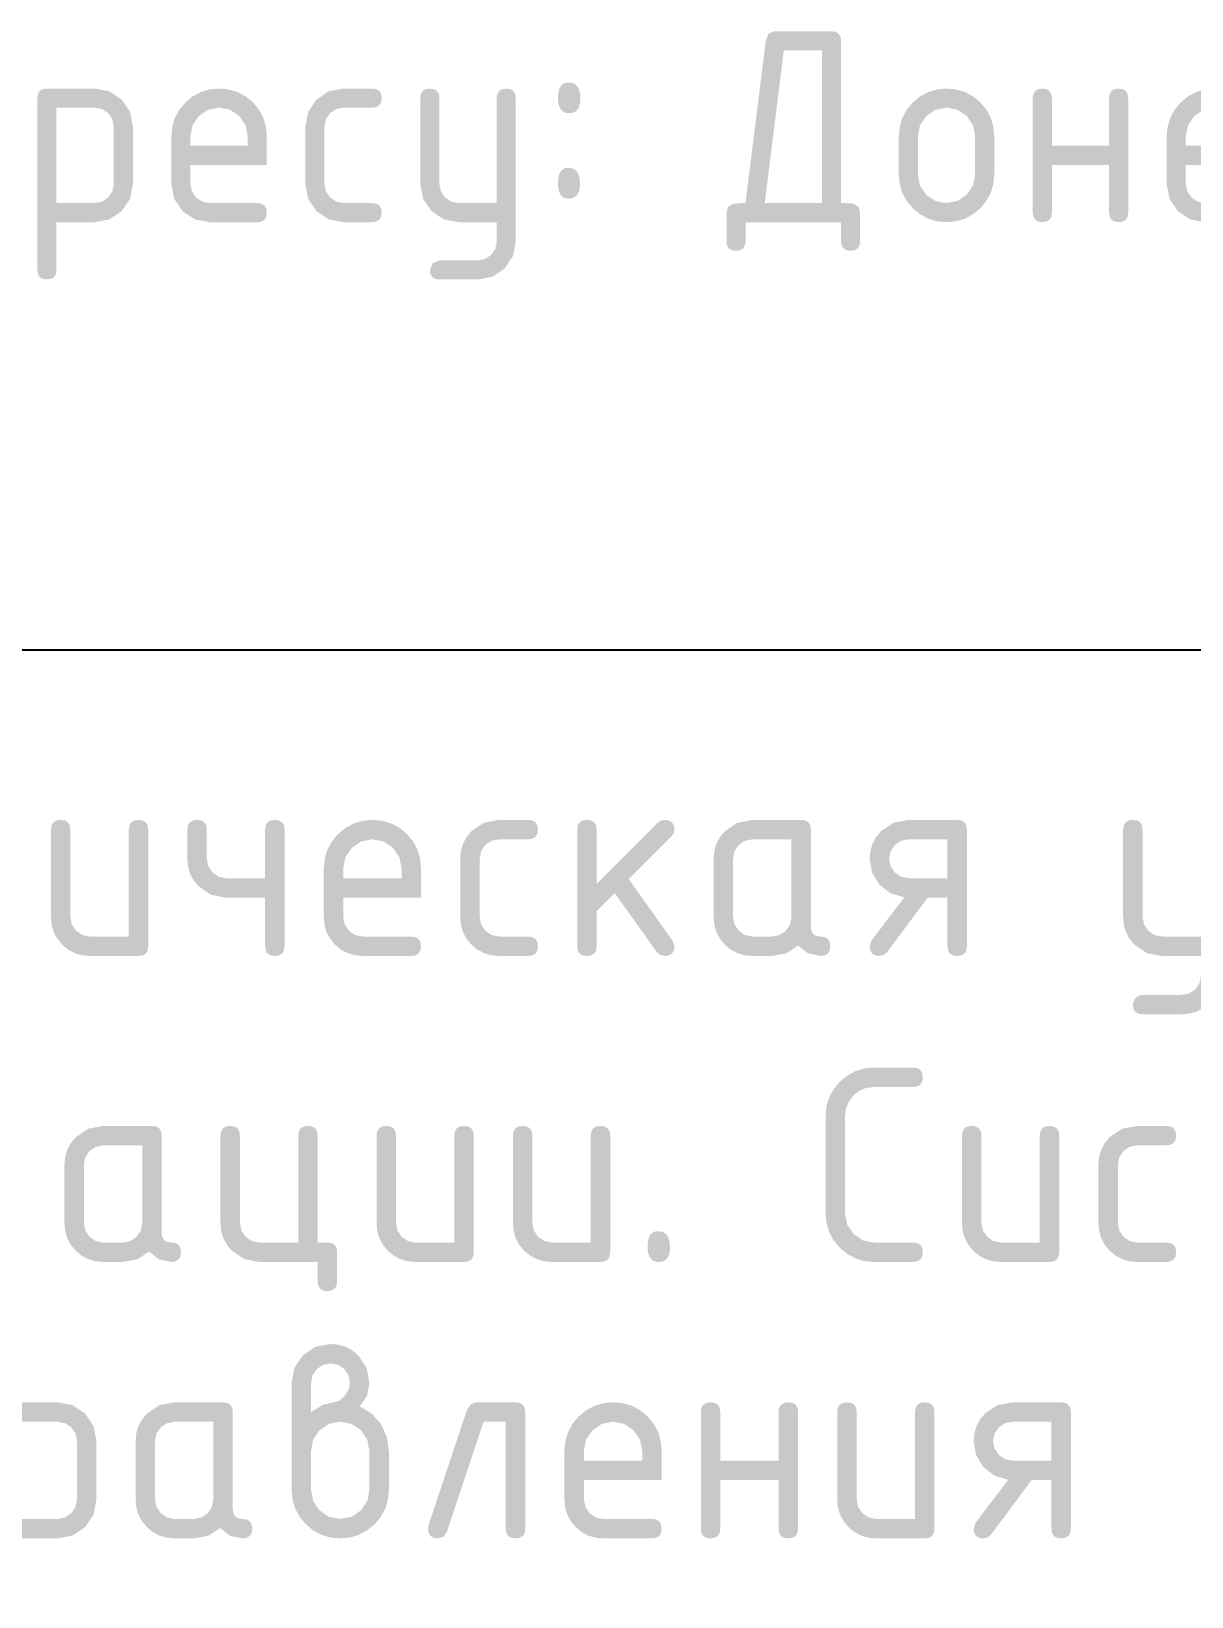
# Model space of a CAD drawing. Header units: millimetres. Extents: x 0 to 420, y 0 to 297.
# Drawn here: x 321.5 to 336.43, y 18.43 to 38.57 of the extents above; entities that cross this region are included whole.
import ezdxf

# ---------------------------------------------------------------- set-up
doc = ezdxf.new("R2010")
doc.units = ezdxf.units.MM
doc.layers.get('0').update_dxf_attribs({"linetype": 'CONTINUOUS'})
doc.styles.get("Standard").update_dxf_attribs({"font": 'STANDARD'})

msp = doc.modelspace()

# ---------------------------------------------------------------- hatches: boundary and pattern name
at = {"true_color": 0x000007}
h = msp.add_hatch(color=0, dxfattribs=at)
h.paths.add_polyline_path([(331.920207, 36.356556), (332.025144, 36.354558), (332.080059, 36.348839), (332.144069, 36.308807), (332.165497, 36.233635), (332.165497, 35.864872), (332.157763, 35.811335), (332.134629, 35.773095), (332.096199, 35.75015), (332.042576, 35.742502), (331.98904, 35.75015), (331.950799, 35.773095), (331.927855, 35.811335), (331.920207, 35.864872), (331.920207, 36.110714), (330.692099, 36.110714), (330.692099, 35.864872), (330.684365, 35.811335), (330.661231, 35.773095), (330.622801, 35.75015), (330.569178, 35.742502), (330.515641, 35.75015), (330.477401, 35.773095), (330.454456, 35.811335), (330.446808, 35.864872), (330.446808, 36.233635), (330.46803, 36.308807), (330.532246, 36.348839), (330.586541, 36.354558), (330.690445, 36.356556), (330.952824, 38.451174), (330.987137, 38.537508), (331.060311, 38.566378), (331.797286, 38.566378), (331.850908, 38.558644), (331.889339, 38.53551), (331.912472, 38.49708), (331.920207, 38.443457)], flags=0)
h.paths.add_polyline_path([(331.674365, 36.356556), (331.674365, 38.321087), (331.183232, 38.321087), (330.937941, 36.356556)], flags=0)
h = msp.add_hatch(color=0, dxfattribs=at)
h.paths.add_polyline_path([(321.582619, 37.707034), (321.590267, 37.760657), (321.613212, 37.799087), (321.651452, 37.82222), (321.704989, 37.829955), (322.319043, 37.829955), (322.509625, 37.794126), (322.667962, 37.68719), (322.774622, 37.528922), (322.810176, 37.338822), (322.810176, 36.601847), (322.774622, 36.412436), (322.667962, 36.25403), (322.509625, 36.146405), (322.319043, 36.110714), (321.82791, 36.110714), (321.82791, 35.49666), (321.820176, 35.443037), (321.797042, 35.404607), (321.758612, 35.381474), (321.704989, 35.373739), (321.651452, 35.381474), (321.613212, 35.404607), (321.590267, 35.443037), (321.582619, 35.49666)], flags=0)
h.paths.add_polyline_path([(321.82791, 37.584113), (321.82791, 36.356556), (322.319043, 36.356556), (322.413783, 36.374333), (322.493227, 36.427663), (322.546832, 36.5069), (322.564885, 36.601847), (322.564885, 37.338822), (322.547108, 37.434458), (322.493778, 37.513557), (322.414679, 37.566405), (322.319043, 37.584113)], flags=0)
h = msp.add_hatch(color=0, dxfattribs=at)
h.paths.add_polyline_path([(323.919396, 37.584113), (323.778147, 37.556965), (323.659222, 37.476074), (323.578125, 37.35715), (323.551184, 37.215901), (323.551184, 37.09298), (324.288159, 37.09298), (324.288159, 37.215901), (324.261011, 37.35715), (324.180121, 37.476074), (324.060714, 37.556965)], flags=0)
h.paths.add_polyline_path([(323.551184, 36.847689), (323.551184, 36.601847), (323.569098, 36.508278), (323.623393, 36.428765), (323.703182, 36.374471), (323.797026, 36.356556), (324.410529, 36.356556), (324.464151, 36.348822), (324.502581, 36.325688), (324.525715, 36.287258), (324.53345, 36.233635), (324.525715, 36.17978), (324.502581, 36.141376), (324.464151, 36.118371), (324.410529, 36.110714), (323.797026, 36.110714), (323.606443, 36.146268), (323.448107, 36.252928), (323.341446, 36.411264), (323.305893, 36.601847), (323.305893, 37.215901), (323.317064, 37.338495), (323.35061, 37.451683), (323.406585, 37.55557), (323.485038, 37.650258), (323.579494, 37.728798), (323.683407, 37.784962), (323.796724, 37.818698), (323.919396, 37.829955), (324.043411, 37.818801), (324.157452, 37.785375), (324.261468, 37.729728), (324.355407, 37.651912), (324.433223, 37.557973), (324.48887, 37.453957), (324.522296, 37.339916), (324.53345, 37.215901), (324.53345, 36.847689)], flags=0)
for points in [[(325.274458, 37.338822), (325.274458, 36.601847), (325.292372, 36.508278), (325.346667, 36.428765), (325.426456, 36.374471), (325.5203, 36.356556), (325.888512, 36.356556), (325.942135, 36.348822), (325.980565, 36.325688), (326.003698, 36.287258), (326.011433, 36.233635), (326.003698, 36.17978), (325.980565, 36.141376), (325.942135, 36.118371), (325.888512, 36.110714), (325.5203, 36.110714), (325.329717, 36.146268), (325.171381, 36.252928), (325.06472, 36.411264), (325.029167, 36.601847), (325.029167, 37.338822), (325.06472, 37.528922), (325.171381, 37.68719), (325.329717, 37.794126), (325.5203, 37.829955), (325.888512, 37.829955), (325.942135, 37.82222), (325.980565, 37.799087), (326.003698, 37.760657), (326.011433, 37.707034), (326.003698, 37.653178), (325.980565, 37.614774), (325.942135, 37.591769), (325.888512, 37.584113), (325.5203, 37.584113), (325.425353, 37.56606), (325.346116, 37.512455), (325.292303, 37.43308)], [(327.490162, 35.861565), (327.490162, 36.110714), (326.999029, 36.110714), (326.808447, 36.146405), (326.65011, 36.25403), (326.54345, 36.412436), (326.507897, 36.601847), (326.507897, 37.707034), (326.515545, 37.760657), (326.538489, 37.799087), (326.57673, 37.82222), (326.630266, 37.829955), (326.683889, 37.82222), (326.722319, 37.799087), (326.745453, 37.760657), (326.753187, 37.707034), (326.753187, 36.601847), (326.771102, 36.508278), (326.825397, 36.428765), (326.905185, 36.374471), (326.999029, 36.356556), (327.490162, 36.356556), (327.490162, 37.707034), (327.49781, 37.760657), (327.520755, 37.799087), (327.558995, 37.82222), (327.612532, 37.829955), (327.666155, 37.82222), (327.704585, 37.799087), (327.727719, 37.760657), (327.735453, 37.707034), (327.735453, 35.864872), (327.700313, 35.675874), (327.594893, 35.517055), (327.438279, 35.409637), (327.249832, 35.373739), (326.753187, 35.373739), (326.699332, 35.381474), (326.660928, 35.404607), (326.637923, 35.443037), (326.630266, 35.49666), (326.667198, 35.58265), (326.753187, 35.619581), (327.24432, 35.619581), (327.339956, 35.636876), (327.419056, 35.688483), (327.472386, 35.766342)], [(334.631557, 36.847689), (334.631557, 36.233635), (334.623823, 36.17978), (334.600689, 36.141376), (334.562259, 36.118371), (334.508636, 36.110714), (334.455099, 36.118371), (334.416858, 36.141376), (334.393914, 36.17978), (334.386266, 36.233635), (334.386266, 37.707034), (334.393914, 37.760657), (334.416858, 37.799087), (334.455099, 37.82222), (334.508636, 37.829955), (334.562259, 37.82222), (334.600689, 37.799087), (334.623823, 37.760657), (334.631557, 37.707034), (334.631557, 37.09298), (335.368532, 37.09298), (335.368532, 37.707034), (335.37618, 37.760657), (335.399124, 37.799087), (335.437365, 37.82222), (335.490901, 37.829955), (335.544524, 37.82222), (335.582954, 37.799087), (335.606088, 37.760657), (335.613822, 37.707034), (335.613822, 36.233635), (335.606088, 36.17978), (335.582954, 36.141376), (335.544524, 36.118371), (335.490901, 36.110714), (335.437365, 36.118371), (335.399124, 36.141376), (335.37618, 36.17978), (335.368532, 36.233635), (335.368532, 36.847689)], [(323.007566, 28.295534), (323.007566, 26.795126), (322.999719, 26.740228), (322.976215, 26.701144), (322.937105, 26.677769), (322.88244, 26.67), (322.25681, 26.67), (322.155843, 26.679009), (322.062989, 26.706104), (321.9783, 26.75139), (321.901828, 26.81497), (321.838248, 26.891451), (321.792963, 26.9762), (321.765867, 27.069218), (321.756858, 27.170503), (321.756858, 28.295534), (321.764627, 28.350199), (321.788002, 28.389309), (321.827086, 28.412813), (321.881984, 28.42066), (321.936649, 28.412813), (321.975759, 28.389309), (321.999264, 28.350199), (322.00711, 28.295534), (322.00711, 27.170503), (322.025438, 27.075074), (322.080973, 26.994114), (322.161657, 26.93858), (322.25681, 26.920252), (322.757314, 26.920252), (322.757314, 28.295534), (322.765082, 28.350199), (322.788457, 28.389309), (322.827542, 28.412813), (322.88244, 28.42066), (322.937105, 28.412813), (322.976215, 28.389309), (322.999719, 28.350199)], [(324.76217, 28.295534), (324.76217, 26.795126), (324.754324, 26.740228), (324.73082, 26.701144), (324.691709, 26.677769), (324.637044, 26.67), (324.582147, 26.677769), (324.543062, 26.701144), (324.519687, 26.740228), (324.511918, 26.795126), (324.511918, 27.420204), (324.011415, 27.420204), (323.819868, 27.456171), (323.658086, 27.564071), (323.593783, 27.639725), (323.547981, 27.722821), (323.520575, 27.813358), (323.511463, 27.911337), (323.511463, 28.295534), (323.519231, 28.350199), (323.542606, 28.389309), (323.581691, 28.412813), (323.636588, 28.42066), (323.691253, 28.412813), (323.730364, 28.389309), (323.753868, 28.350199), (323.761714, 28.295534), (323.761714, 27.920707), (323.780042, 27.825278), (323.835577, 27.744318), (323.916261, 27.688784), (324.011415, 27.670456), (324.511918, 27.670456), (324.511918, 28.295534), (324.519687, 28.350199), (324.543062, 28.389309), (324.582147, 28.412813), (324.637044, 28.42066), (324.691709, 28.412813), (324.73082, 28.389309), (324.754324, 28.350199)], [(327.270923, 27.920707), (327.270923, 27.170503), (327.289251, 27.075074), (327.344786, 26.994114), (327.42547, 26.93858), (327.520624, 26.920252), (327.896001, 26.920252), (327.950667, 26.912405), (327.989777, 26.888901), (328.013281, 26.849791), (328.021127, 26.795126), (328.013281, 26.740228), (327.989777, 26.701144), (327.950667, 26.677769), (327.896001, 26.67), (327.520624, 26.67), (327.419657, 26.679009), (327.326803, 26.706104), (327.242114, 26.75139), (327.165641, 26.81497), (327.102062, 26.891451), (327.056776, 26.9762), (327.029681, 27.069218), (327.020672, 27.170503), (327.020672, 27.920707), (327.029681, 28.021597), (327.056776, 28.114322), (327.102062, 28.198985), (327.165641, 28.27569), (327.326803, 28.384348), (327.520624, 28.42066), (327.896001, 28.42066), (327.950667, 28.412813), (327.989777, 28.389309), (328.013281, 28.350199), (328.021127, 28.295534), (328.013281, 28.240955), (327.989777, 28.202034), (327.950667, 28.178719), (327.896001, 28.170959), (327.520624, 28.170959), (327.424299, 28.152493), (327.343684, 28.097647), (327.289113, 28.017032)], [(328.776537, 27.598246), (329.56257, 28.384831), (329.602671, 28.411633), (329.651867, 28.42066), (329.706532, 28.412813), (329.745643, 28.389309), (329.769147, 28.350199), (329.776993, 28.295534), (329.767485, 28.249094), (329.738959, 28.208442), (329.189398, 27.65888), (329.752188, 26.867335), (329.776993, 26.792921), (329.769147, 26.739065), (329.745643, 26.700661), (329.706532, 26.677657), (329.651867, 26.67), (329.592336, 26.683229), (329.547688, 26.722917), (329.00915, 27.479184), (328.776537, 27.24602), (328.776537, 26.795126), (328.768691, 26.740228), (328.745187, 26.701144), (328.706077, 26.677769), (328.651412, 26.67), (328.596514, 26.677769), (328.557429, 26.701144), (328.534054, 26.740228), (328.526286, 26.795126), (328.526286, 28.295534), (328.534054, 28.350199), (328.557429, 28.389309), (328.596514, 28.412813), (328.651412, 28.42066), (328.706077, 28.412813), (328.745187, 28.389309), (328.768691, 28.350199), (328.776537, 28.295534)], [(336.54905, 26.41589), (336.54905, 26.67), (336.048546, 26.67), (335.854725, 26.70638), (335.693564, 26.815521), (335.629985, 26.892303), (335.584699, 26.977096), (335.557603, 27.069846), (335.548594, 27.170503), (335.548594, 28.295534), (335.556363, 28.350199), (335.579738, 28.389309), (335.618823, 28.412813), (335.67372, 28.42066), (335.728385, 28.412813), (335.767496, 28.389309), (335.791, 28.350199), (335.798846, 28.295534), (335.798846, 27.170503), (335.817174, 27.075074), (335.872709, 26.994114), (335.953393, 26.93858), (336.048546, 26.920252), (336.54905, 26.920252), (336.54905, 28.295534), (336.556819, 28.350199), (336.580194, 28.389309), (336.619278, 28.412813), (336.674176, 28.42066), (336.728841, 28.412813), (336.767951, 28.389309), (336.791455, 28.350199), (336.799302, 28.295534), (336.799302, 26.419748), (336.763404, 26.227098), (336.655986, 26.065868), (336.580107, 26.002116), (336.496271, 25.956452), (336.404373, 25.928977), (336.30431, 25.919796), (335.798846, 25.919796), (335.743948, 25.927642), (335.704864, 25.951146), (335.681489, 25.990257), (335.67372, 26.044922), (335.682953, 26.091362), (335.711203, 26.132014), (335.75213, 26.160264), (335.798846, 26.169496), (336.298798, 26.169496), (336.396294, 26.187204), (336.476841, 26.240052), (336.530929, 26.319082)], [(332.846844, 25.234246), (332.901509, 25.226399), (332.94062, 25.202895), (332.964124, 25.163785), (332.97197, 25.10912), (332.964124, 25.054222), (332.94062, 25.015137), (332.901509, 24.991762), (332.846844, 24.983994), (332.346341, 24.983994), (332.244848, 24.972332), (332.156998, 24.937416), (332.082791, 24.879349), (332.022226, 24.798234), (331.984055, 24.707146), (331.971514, 24.608616), (331.971514, 23.357909), (331.998869, 23.213973), (332.081206, 23.092774), (332.202198, 23.010436), (332.346341, 22.983082), (332.846844, 22.983082), (332.901509, 22.975236), (332.94062, 22.951732), (332.964124, 22.912621), (332.97197, 22.857956), (332.964124, 22.803059), (332.94062, 22.763974), (332.901509, 22.740599), (332.846844, 22.732831), (332.346341, 22.732831), (332.221293, 22.744208), (332.105804, 22.778375), (331.999928, 22.835382), (331.903715, 22.915283), (331.823815, 23.011496), (331.766807, 23.117372), (331.73264, 23.23286), (331.721263, 23.357909), (331.721263, 24.608616), (331.73264, 24.733587), (331.766807, 24.848946), (331.823815, 24.954797), (331.903715, 25.051242), (331.999928, 25.131229), (332.105804, 25.188426), (332.221293, 25.222782), (332.346341, 25.234246)], [(325.312625, 22.983082), (325.36729, 22.975236), (325.406401, 22.951732), (325.429905, 22.912621), (325.437751, 22.857956), (325.437751, 22.482579), (325.429905, 22.427914), (325.406401, 22.388803), (325.36729, 22.365299), (325.312625, 22.357453), (325.258046, 22.365299), (325.219125, 22.388803), (325.195811, 22.427914), (325.18805, 22.482579), (325.18805, 22.732831), (324.437295, 22.732831), (324.243474, 22.769211), (324.082313, 22.878351), (324.018733, 22.955134), (323.973448, 23.039926), (323.946352, 23.132677), (323.937343, 23.233334), (323.937343, 24.358364), (323.945112, 24.413029), (323.968487, 24.45214), (324.007571, 24.475644), (324.062469, 24.48349), (324.117134, 24.475644), (324.156244, 24.45214), (324.179749, 24.413029), (324.187595, 24.358364), (324.187595, 23.233334), (324.205923, 23.137905), (324.261458, 23.056945), (324.342142, 23.00141), (324.437295, 22.983082), (324.937799, 22.983082), (324.937799, 24.358364), (324.945567, 24.413029), (324.968942, 24.45214), (325.008027, 24.475644), (325.062925, 24.48349), (325.11759, 24.475644), (325.1567, 24.45214), (325.180204, 24.413029), (325.18805, 24.358364), (325.18805, 22.983082)], [(327.195536, 24.358364), (327.195536, 22.857956), (327.18769, 22.803059), (327.164186, 22.763974), (327.125075, 22.740599), (327.07041, 22.732831), (326.444781, 22.732831), (326.343814, 22.74184), (326.25096, 22.768935), (326.166271, 22.814221), (326.089798, 22.8778), (326.026219, 22.954281), (325.980933, 23.039031), (325.953837, 23.132048), (325.944828, 23.233334), (325.944828, 24.358364), (325.952597, 24.413029), (325.975972, 24.45214), (326.015057, 24.475644), (326.069954, 24.48349), (326.124619, 24.475644), (326.16373, 24.45214), (326.187234, 24.413029), (326.19508, 24.358364), (326.19508, 23.233334), (326.213408, 23.137905), (326.268943, 23.056945), (326.349627, 23.00141), (326.444781, 22.983082), (326.945284, 22.983082), (326.945284, 24.358364), (326.953053, 24.413029), (326.976428, 24.45214), (327.015512, 24.475644), (327.07041, 24.48349), (327.125075, 24.475644), (327.164186, 24.45214), (327.18769, 24.413029)], [(328.95014, 24.358364), (328.95014, 22.857956), (328.942294, 22.803059), (328.91879, 22.763974), (328.87968, 22.740599), (328.825015, 22.732831), (328.199385, 22.732831), (328.098418, 22.74184), (328.005564, 22.768935), (327.920875, 22.814221), (327.844403, 22.8778), (327.780823, 22.954281), (327.735538, 23.039031), (327.708442, 23.132048), (327.699433, 23.233334), (327.699433, 24.358364), (327.707202, 24.413029), (327.730577, 24.45214), (327.769661, 24.475644), (327.824559, 24.48349), (327.879224, 24.475644), (327.918334, 24.45214), (327.941838, 24.413029), (327.949685, 24.358364), (327.949685, 23.233334), (327.968013, 23.137905), (328.023548, 23.056945), (328.104232, 23.00141), (328.199385, 22.983082), (328.699889, 22.983082), (328.699889, 24.358364), (328.707657, 24.413029), (328.731032, 24.45214), (328.770117, 24.475644), (328.825015, 24.48349), (328.87968, 24.475644), (328.91879, 24.45214), (328.942294, 24.413029)], [(334.726575, 24.358364), (334.726575, 22.857956), (334.718729, 22.803059), (334.695224, 22.763974), (334.656114, 22.740599), (334.601449, 22.732831), (333.97582, 22.732831), (333.874852, 22.74184), (333.781998, 22.768935), (333.697309, 22.814221), (333.620837, 22.8778), (333.557258, 22.954281), (333.511972, 23.039031), (333.484876, 23.132048), (333.475867, 23.233334), (333.475867, 24.358364), (333.483636, 24.413029), (333.507011, 24.45214), (333.546096, 24.475644), (333.600993, 24.48349), (333.655658, 24.475644), (333.694769, 24.45214), (333.718273, 24.413029), (333.726119, 24.358364), (333.726119, 23.233334), (333.744447, 23.137905), (333.799982, 23.056945), (333.880666, 23.00141), (333.97582, 22.983082), (334.476323, 22.983082), (334.476323, 24.358364), (334.484092, 24.413029), (334.507467, 24.45214), (334.546551, 24.475644), (334.601449, 24.48349), (334.656114, 24.475644), (334.695224, 24.45214), (334.718729, 24.413029)], [(335.480724, 23.983538), (335.480724, 23.233334), (335.499051, 23.137905), (335.554586, 23.056945), (335.635271, 23.00141), (335.730424, 22.983082), (336.105802, 22.983082), (336.160467, 22.975236), (336.199577, 22.951732), (336.223081, 22.912621), (336.230928, 22.857956), (336.223081, 22.803059), (336.199577, 22.763974), (336.160467, 22.740599), (336.105802, 22.732831), (335.730424, 22.732831), (335.629457, 22.74184), (335.536603, 22.768935), (335.451914, 22.814221), (335.375441, 22.8778), (335.311862, 22.954281), (335.266576, 23.039031), (335.239481, 23.132048), (335.230472, 23.233334), (335.230472, 23.983538), (335.239481, 24.084428), (335.266576, 24.177152), (335.311862, 24.261816), (335.375441, 24.338521), (335.536603, 24.447179), (335.730424, 24.48349), (336.105802, 24.48349), (336.160467, 24.475644), (336.199577, 24.45214), (336.223081, 24.413029), (336.230928, 24.358364), (336.223081, 24.303786), (336.199577, 24.264865), (336.160467, 24.24155), (336.105802, 24.23379), (335.730424, 24.23379), (335.634099, 24.215324), (335.553484, 24.160478), (335.498914, 24.079863)], [(327.232322, 20.927363), (327.732826, 20.927363), (327.787491, 20.919517), (327.826601, 20.896013), (327.850105, 20.856902), (327.857951, 20.802237), (327.857951, 19.301829), (327.850105, 19.246932), (327.826601, 19.207847), (327.787491, 19.184472), (327.732826, 19.176704), (327.677928, 19.184472), (327.638843, 19.207847), (327.615468, 19.246932), (327.6077, 19.301829), (327.6077, 20.677663), (327.321619, 20.677663), (326.849779, 19.262142), (326.805957, 19.197925), (326.73237, 19.176704), (326.677472, 19.184576), (326.638388, 19.208261), (326.615013, 19.247862), (326.607244, 19.303483), (326.612756, 19.341517), (327.107196, 20.825388), (327.155496, 20.901801)], [(330.366705, 19.926908), (330.366705, 19.301829), (330.358859, 19.246932), (330.335354, 19.207847), (330.296244, 19.184472), (330.241579, 19.176704), (330.186681, 19.184472), (330.147597, 19.207847), (330.124222, 19.246932), (330.116453, 19.301829), (330.116453, 20.802237), (330.124222, 20.856902), (330.147597, 20.896013), (330.186681, 20.919517), (330.241579, 20.927363), (330.296244, 20.919517), (330.335354, 20.896013), (330.358859, 20.856902), (330.366705, 20.802237), (330.366705, 20.177159), (331.116909, 20.177159), (331.116909, 20.802237), (331.124677, 20.856902), (331.148052, 20.896013), (331.187137, 20.919517), (331.242035, 20.927363), (331.2967, 20.919517), (331.33581, 20.896013), (331.359314, 20.856902), (331.36716, 20.802237), (331.36716, 19.301829), (331.359314, 19.246932), (331.33581, 19.207847), (331.2967, 19.184472), (331.242035, 19.176704), (331.187137, 19.184472), (331.148052, 19.207847), (331.124677, 19.246932), (331.116909, 19.301829), (331.116909, 19.926908)], [(333.121765, 20.802237), (333.121765, 19.301829), (333.113919, 19.246932), (333.090415, 19.207847), (333.051304, 19.184472), (332.996639, 19.176704), (332.37101, 19.176704), (332.270043, 19.185713), (332.177189, 19.212808), (332.0925, 19.258094), (332.016027, 19.321673), (331.952448, 19.398154), (331.907162, 19.482904), (331.880066, 19.575921), (331.871058, 19.677207), (331.871058, 20.802237), (331.878826, 20.856902), (331.902201, 20.896013), (331.941286, 20.919517), (331.996183, 20.927363), (332.050848, 20.919517), (332.089959, 20.896013), (332.113463, 20.856902), (332.121309, 20.802237), (332.121309, 19.677207), (332.139637, 19.581778), (332.195172, 19.500818), (332.275856, 19.445283), (332.37101, 19.426955), (332.871513, 19.426955), (332.871513, 20.802237), (332.879282, 20.856902), (332.902657, 20.896013), (332.941742, 20.919517), (332.996639, 20.927363), (333.051304, 20.919517), (333.090415, 20.896013), (333.113919, 20.856902)]]:
    msp.add_hatch(color=0, dxfattribs=at).paths.add_polyline_path(points, flags=0)
h = msp.add_hatch(color=0, dxfattribs=at)
h.paths.add_polyline_path([(332.662992, 36.724768), (332.662992, 37.215901), (332.674163, 37.338495), (332.707709, 37.451683), (332.763684, 37.55557), (332.842137, 37.650258), (332.936593, 37.728798), (333.040506, 37.784962), (333.153823, 37.818698), (333.276495, 37.829955), (333.400509, 37.818801), (333.514551, 37.785375), (333.618567, 37.729728), (333.712506, 37.651912), (333.790322, 37.557973), (333.845969, 37.453957), (333.879395, 37.339916), (333.890548, 37.215901), (333.890548, 36.724768), (333.879292, 36.601778), (333.845555, 36.488297), (333.789392, 36.384324), (333.710852, 36.289859), (333.616396, 36.211406), (333.512484, 36.155432), (333.399166, 36.121885), (333.276495, 36.110714), (333.153823, 36.121885), (333.040506, 36.155432), (332.936593, 36.211406), (332.842137, 36.289859), (332.763684, 36.384324), (332.707709, 36.488297), (332.674163, 36.601778)], flags=0)
h.paths.add_polyline_path([(333.645258, 36.724768), (333.645258, 37.215901), (333.61811, 37.35715), (333.537219, 37.476074), (333.417812, 37.556965), (333.276495, 37.584113), (333.135246, 37.556965), (333.016321, 37.476074), (332.935223, 37.35715), (332.908283, 37.215901), (332.908283, 36.724768), (332.934879, 36.582141), (333.015219, 36.463492), (333.133868, 36.383152), (333.276495, 36.356556), (333.417812, 36.383428), (333.537219, 36.464043), (333.61811, 36.583037)], flags=0)
h = msp.add_hatch(color=0, dxfattribs=at)
h.paths.add_polyline_path([(336.723043, 37.584113), (336.581794, 37.556965), (336.462869, 37.476074), (336.381771, 37.35715), (336.354831, 37.215901), (336.354831, 37.09298), (337.091806, 37.09298), (337.091806, 37.215901), (337.064658, 37.35715), (336.983767, 37.476074), (336.86436, 37.556965)], flags=0)
h.paths.add_polyline_path([(336.354831, 36.847689), (336.354831, 36.601847), (336.372745, 36.508278), (336.42704, 36.428765), (336.506828, 36.374471), (336.600673, 36.356556), (337.214175, 36.356556), (337.267798, 36.348822), (337.306228, 36.325688), (337.329362, 36.287258), (337.337096, 36.233635), (337.329362, 36.17978), (337.306228, 36.141376), (337.267798, 36.118371), (337.214175, 36.110714), (336.600673, 36.110714), (336.41009, 36.146268), (336.251754, 36.252928), (336.145093, 36.411264), (336.10954, 36.601847), (336.10954, 37.215901), (336.120711, 37.338495), (336.154257, 37.451683), (336.210232, 37.55557), (336.288685, 37.650258), (336.383141, 37.728798), (336.487054, 37.784962), (336.600371, 37.818698), (336.723043, 37.829955), (336.847057, 37.818801), (336.961099, 37.785375), (337.065115, 37.729728), (337.159054, 37.651912), (337.23687, 37.557973), (337.292517, 37.453957), (337.325943, 37.339916), (337.337096, 37.215901), (337.337096, 36.847689)], flags=0)
h = msp.add_hatch(color=0, dxfattribs=at)
h.paths.add_polyline_path([(325.891145, 28.170959), (325.747002, 28.143329), (325.626011, 28.060716), (325.543673, 27.939518), (325.516319, 27.795581), (325.516319, 27.670456), (326.266523, 27.670456), (326.266523, 27.795581), (326.238893, 27.939518), (326.15628, 28.060716), (326.035081, 28.143329)], flags=0)
h.paths.add_polyline_path([(325.516319, 27.420204), (325.516319, 27.170503), (325.534647, 27.075074), (325.590182, 26.994114), (325.670866, 26.93858), (325.766019, 26.920252), (326.391649, 26.920252), (326.446314, 26.912405), (326.485424, 26.888901), (326.508928, 26.849791), (326.516775, 26.795126), (326.508928, 26.740228), (326.485424, 26.701144), (326.446314, 26.677769), (326.391649, 26.67), (325.766019, 26.67), (325.665052, 26.679009), (325.572198, 26.706104), (325.487509, 26.75139), (325.411037, 26.81497), (325.347457, 26.891451), (325.302172, 26.9762), (325.275076, 27.069218), (325.266067, 27.170503), (325.266067, 27.795581), (325.277445, 27.920544), (325.311611, 28.035842), (325.368619, 28.141529), (325.448519, 28.237656), (325.544732, 28.317643), (325.650609, 28.37484), (325.766097, 28.409196), (325.891145, 28.42066), (326.017537, 28.409308), (326.133749, 28.375322), (326.239729, 28.318805), (326.335425, 28.239861), (326.414688, 28.144165), (326.471368, 28.038185), (326.505414, 27.921973), (326.516775, 27.795581), (326.516775, 27.420204)], flags=0)
h = msp.add_hatch(color=0, dxfattribs=at)
h.paths.add_polyline_path([(331.281346, 28.170959), (330.780842, 28.170959), (330.684518, 28.152493), (330.603902, 28.097647), (330.549332, 28.017032), (330.531142, 27.920707), (330.531142, 27.170503), (330.54947, 27.075074), (330.605005, 26.994114), (330.685689, 26.93858), (330.780842, 26.920252), (331.031094, 26.920252), (331.127419, 26.938442), (331.208034, 26.993012), (331.26288, 27.073696), (331.281346, 27.170503)], flags=0)
h.paths.add_polyline_path([(331.781298, 26.795126), (331.773452, 26.740228), (331.749948, 26.701144), (331.710837, 26.677769), (331.656172, 26.67), (331.497422, 26.703142), (331.370092, 26.802843), (331.215889, 26.703142), (331.031094, 26.67), (330.780842, 26.67), (330.679875, 26.679009), (330.587021, 26.706104), (330.502332, 26.75139), (330.42586, 26.81497), (330.362281, 26.891451), (330.316995, 26.9762), (330.289899, 27.069218), (330.28089, 27.170503), (330.28089, 27.920707), (330.289899, 28.021597), (330.316995, 28.114322), (330.362281, 28.198985), (330.42586, 28.27569), (330.587021, 28.384348), (330.780842, 28.42066), (331.406472, 28.42066), (331.461137, 28.412813), (331.500247, 28.389309), (331.523751, 28.350199), (331.531598, 28.295534), (331.531598, 27.045377), (331.539358, 26.99048), (331.562672, 26.951395), (331.601593, 26.92802), (331.656172, 26.920252), (331.710837, 26.912405), (331.749948, 26.888901), (331.773452, 26.849791)], flags=0)
h = msp.add_hatch(color=0, dxfattribs=at)
h.paths.add_polyline_path([(332.733758, 27.424062), (332.556955, 27.475808), (332.414053, 27.586671), (332.319795, 27.74046), (332.288376, 27.920707), (332.297385, 28.021597), (332.32448, 28.114322), (332.369766, 28.198985), (332.433345, 28.27569), (332.594507, 28.384348), (332.788328, 28.42066), (333.413957, 28.42066), (333.468622, 28.412813), (333.507733, 28.389309), (333.531237, 28.350199), (333.539083, 28.295534), (333.539083, 26.795126), (333.531237, 26.740228), (333.507733, 26.701144), (333.468622, 26.677769), (333.413957, 26.67), (333.35906, 26.677769), (333.319975, 26.701144), (333.2966, 26.740228), (333.288831, 26.795126), (333.288831, 27.420204), (333.034721, 27.420204), (332.513823, 26.721263), (332.469657, 26.682816), (332.413502, 26.67), (332.358604, 26.677769), (332.319519, 26.701144), (332.296144, 26.740228), (332.288376, 26.795126), (332.312629, 26.870642)], flags=0)
h.paths.add_polyline_path([(332.538627, 27.920707), (332.556955, 27.825278), (332.61249, 27.744318), (332.693174, 27.688784), (332.788328, 27.670456), (333.288831, 27.670456), (333.288831, 28.170959), (332.788328, 28.170959), (332.692003, 28.152493), (332.611388, 28.097647), (332.556817, 28.017032)], flags=0)
h = msp.add_hatch(color=0, dxfattribs=at)
h.paths.add_polyline_path([(322.930313, 24.23379), (322.42981, 24.23379), (322.333485, 24.215324), (322.25287, 24.160478), (322.198299, 24.079863), (322.180109, 23.983538), (322.180109, 23.233334), (322.198437, 23.137905), (322.253972, 23.056945), (322.334656, 23.00141), (322.42981, 22.983082), (322.680062, 22.983082), (322.776386, 23.001272), (322.857002, 23.055843), (322.911848, 23.136527), (322.930313, 23.233334)], flags=0)
h.paths.add_polyline_path([(323.430266, 22.857956), (323.422419, 22.803059), (323.398915, 22.763974), (323.359805, 22.740599), (323.30514, 22.732831), (323.14639, 22.765972), (323.019059, 22.865673), (322.864856, 22.765972), (322.680062, 22.732831), (322.42981, 22.732831), (322.328843, 22.74184), (322.235989, 22.768935), (322.1513, 22.814221), (322.074827, 22.8778), (322.011248, 22.954281), (321.965962, 23.039031), (321.938867, 23.132048), (321.929858, 23.233334), (321.929858, 23.983538), (321.938867, 24.084428), (321.965962, 24.177152), (322.011248, 24.261816), (322.074827, 24.338521), (322.235989, 24.447179), (322.42981, 24.48349), (323.055439, 24.48349), (323.110104, 24.475644), (323.149215, 24.45214), (323.172719, 24.413029), (323.180565, 24.358364), (323.180565, 23.108208), (323.188325, 23.053311), (323.21164, 23.014226), (323.250561, 22.990851), (323.30514, 22.983082), (323.359805, 22.975236), (323.398915, 22.951732), (323.422419, 22.912621)], flags=0)
h = msp.add_hatch(color=0, dxfattribs=at)
h.paths.add_polyline_path([(325.102891, 20.802237), (325.255096, 20.896013), (325.394484, 20.927363), (325.469312, 20.948999), (325.538351, 21.014455), (325.58672, 21.095828), (325.602843, 21.177615), (325.584722, 21.275111), (325.530634, 21.355658), (325.450088, 21.409746), (325.352592, 21.427867), (325.256267, 21.409401), (325.175652, 21.354555), (325.121081, 21.27394), (325.102891, 21.177615)], flags=0)
h.paths.add_polyline_path([(325.727969, 20.8761), (325.882516, 20.782738), (326.001923, 20.646795), (326.077853, 20.481981), (326.103347, 20.302285), (326.103347, 19.801782), (326.091883, 19.676105), (326.057527, 19.560349), (326.00033, 19.454516), (325.920343, 19.358605), (325.823898, 19.279023), (325.718047, 19.222179), (325.602688, 19.188072), (325.477718, 19.176704), (325.352041, 19.188081), (325.236285, 19.222248), (325.130452, 19.279255), (325.034541, 19.359156), (324.954959, 19.455369), (324.898115, 19.561245), (324.864008, 19.676733), (324.852639, 19.801782), (324.852639, 21.177615), (324.88902, 21.371505), (324.99816, 21.533149), (325.159666, 21.641807), (325.352592, 21.678119), (325.453567, 21.668937), (325.546482, 21.641463), (325.631334, 21.595798), (325.708126, 21.532046), (325.816784, 21.370334), (325.853095, 21.177615), (325.821745, 21.007221)], flags=0)
h.paths.add_polyline_path([(325.853095, 19.801782), (325.853095, 20.302285), (325.82581, 20.446221), (325.743955, 20.56742), (325.622825, 20.650033), (325.477718, 20.677663), (325.33261, 20.650033), (325.211481, 20.56742), (325.129901, 20.446221), (325.102891, 20.302285), (325.102891, 19.801782), (325.129901, 19.656674), (325.211481, 19.535545), (325.33261, 19.453965), (325.477718, 19.426955), (325.622825, 19.454309), (325.743955, 19.536647), (325.82581, 19.657846)], flags=0)
h = msp.add_hatch(color=0, dxfattribs=at)
h.paths.add_polyline_path([(321.09055, 20.802237), (321.098318, 20.856902), (321.121693, 20.896013), (321.160778, 20.919517), (321.215675, 20.927363), (321.840753, 20.927363), (322.034643, 20.891052), (322.196287, 20.782394), (322.304946, 20.621025), (322.341257, 20.427411), (322.341257, 19.677207), (322.304946, 19.483799), (322.196287, 19.322224), (322.034643, 19.213084), (321.840753, 19.176704), (321.340801, 19.176704), (321.340801, 18.551625), (321.332955, 18.49696), (321.309451, 18.45785), (321.27034, 18.434346), (321.215675, 18.4265), (321.160778, 18.434346), (321.121693, 18.45785), (321.098318, 18.49696), (321.09055, 18.551625)], flags=0)
h.paths.add_polyline_path([(321.340801, 20.677663), (321.340801, 19.426955), (321.840753, 19.426955), (321.937078, 19.445145), (322.017694, 19.499716), (322.07254, 19.5804), (322.091005, 19.677207), (322.091005, 20.427411), (322.072884, 20.524701), (322.018796, 20.605454), (321.93825, 20.659542), (321.840753, 20.677663)], flags=0)
h = msp.add_hatch(color=0, dxfattribs=at)
h.paths.add_polyline_path([(323.84561, 20.677663), (323.345106, 20.677663), (323.248781, 20.659197), (323.168166, 20.604351), (323.113596, 20.523736), (323.095406, 20.427411), (323.095406, 19.677207), (323.113734, 19.581778), (323.169269, 19.500818), (323.249953, 19.445283), (323.345106, 19.426955), (323.595358, 19.426955), (323.691683, 19.445145), (323.772298, 19.499716), (323.827144, 19.5804), (323.84561, 19.677207)], flags=0)
h.paths.add_polyline_path([(324.345562, 19.301829), (324.337716, 19.246932), (324.314212, 19.207847), (324.275101, 19.184472), (324.220436, 19.176704), (324.061686, 19.209845), (323.934355, 19.309546), (323.780153, 19.209845), (323.595358, 19.176704), (323.345106, 19.176704), (323.244139, 19.185713), (323.151285, 19.212808), (323.066596, 19.258094), (322.990124, 19.321673), (322.926544, 19.398154), (322.881259, 19.482904), (322.854163, 19.575921), (322.845154, 19.677207), (322.845154, 20.427411), (322.854163, 20.528301), (322.881259, 20.621025), (322.926544, 20.705689), (322.990124, 20.782394), (323.151285, 20.891052), (323.345106, 20.927363), (323.970736, 20.927363), (324.025401, 20.919517), (324.064511, 20.896013), (324.088015, 20.856902), (324.095861, 20.802237), (324.095861, 19.552081), (324.103622, 19.497184), (324.126936, 19.458099), (324.165857, 19.434724), (324.220436, 19.426955), (324.275101, 19.419109), (324.314212, 19.395605), (324.337716, 19.356495)], flags=0)
h = msp.add_hatch(color=0, dxfattribs=at)
h.paths.add_polyline_path([(328.986927, 20.677663), (328.842784, 20.650033), (328.721792, 20.56742), (328.639454, 20.446221), (328.6121, 20.302285), (328.6121, 20.177159), (329.362304, 20.177159), (329.362304, 20.302285), (329.334675, 20.446221), (329.252061, 20.56742), (329.130863, 20.650033)], flags=0)
h.paths.add_polyline_path([(328.6121, 19.926908), (328.6121, 19.677207), (328.630428, 19.581778), (328.685963, 19.500818), (328.766647, 19.445283), (328.861801, 19.426955), (329.48743, 19.426955), (329.542095, 19.419109), (329.581206, 19.395605), (329.60471, 19.356495), (329.612556, 19.301829), (329.60471, 19.246932), (329.581206, 19.207847), (329.542095, 19.184472), (329.48743, 19.176704), (328.861801, 19.176704), (328.760834, 19.185713), (328.66798, 19.212808), (328.583291, 19.258094), (328.506818, 19.321673), (328.443239, 19.398154), (328.397953, 19.482904), (328.370857, 19.575921), (328.361848, 19.677207), (328.361848, 20.302285), (328.373226, 20.427247), (328.407393, 20.542546), (328.4644, 20.648233), (328.544301, 20.74436), (328.640514, 20.824346), (328.74639, 20.881544), (328.861878, 20.9159), (328.986927, 20.927363), (329.113319, 20.916012), (329.22953, 20.882026), (329.33551, 20.825509), (329.431206, 20.746565), (329.510469, 20.650869), (329.56715, 20.544889), (329.601196, 20.428677), (329.612556, 20.302285), (329.612556, 19.926908)], flags=0)
h = msp.add_hatch(color=0, dxfattribs=at)
h.paths.add_polyline_path([(334.071044, 19.930766), (333.894242, 19.982511), (333.751339, 20.093375), (333.657081, 20.247164), (333.625662, 20.427411), (333.634671, 20.528301), (333.661767, 20.621025), (333.707052, 20.705689), (333.770632, 20.782394), (333.931793, 20.891052), (334.125614, 20.927363), (334.751244, 20.927363), (334.805909, 20.919517), (334.845019, 20.896013), (334.868523, 20.856902), (334.87637, 20.802237), (334.87637, 19.301829), (334.868523, 19.246932), (334.845019, 19.207847), (334.805909, 19.184472), (334.751244, 19.176704), (334.696346, 19.184472), (334.657261, 19.207847), (334.633886, 19.246932), (334.626118, 19.301829), (334.626118, 19.926908), (334.372008, 19.926908), (333.851109, 19.227967), (333.806943, 19.189519), (333.750788, 19.176704), (333.69589, 19.184472), (333.656806, 19.207847), (333.633431, 19.246932), (333.625662, 19.301829), (333.649916, 19.377346)], flags=0)
h.paths.add_polyline_path([(333.875914, 20.427411), (333.894242, 20.331982), (333.949777, 20.251022), (334.030461, 20.195487), (334.125614, 20.177159), (334.626118, 20.177159), (334.626118, 20.677663), (334.125614, 20.677663), (334.029289, 20.659197), (333.948674, 20.604351), (333.894104, 20.523736)], flags=0)

# ---------------------------------------------------------------- linework, layer by layer
at = {"color": 0, "true_color": 0x000007}
msp.add_lwpolyline([(244.094, 30.607), (417.491333, 30.607)], dxfattribs=at)

# ---------------------------------------------------------------- texts
at = {"color": 0, "true_color": 0x000007, "attachment_point": 1}
for s, insert, char_height in [(': ', (327.999549, 38.853594), 2.742878), ('. ', (329.184903, 25.52557), 2.792746)]:
    msp.add_mtext(s, dxfattribs=dict(at, insert=insert, char_height=char_height))

doc.saveas('drawing.dxf')
